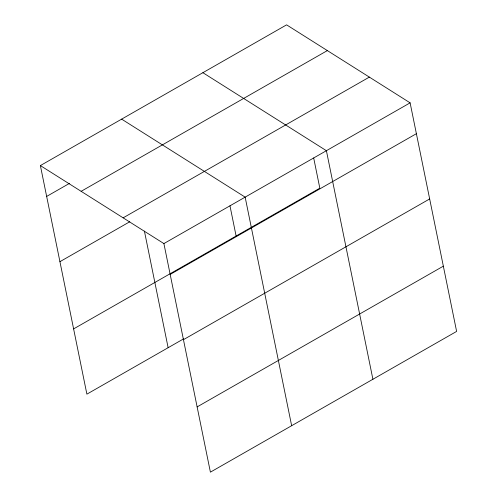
<?xml version="1.0" encoding="UTF-8"?>
<svg xmlns="http://www.w3.org/2000/svg" width="497" height="497" viewBox="0 0 497 497"><rect width="100%" height="100%" fill="white"/><g stroke="black" fill="none" stroke-linecap="round" stroke-linejoin="round"><path stroke-width="0.75" d="M40.381 165.582L286.595 24.85L410.112 102.848L456.619 331.418L210.405 472.15L163.898 243.58L40.381 165.582L86.888 394.152L183.579 338.879M46.662 196.421L69.487 183.374M81.141 191.32L327.355 50.588M123.138 217.841L369.352 77.11M59.932 261.671L129.767 221.755M163.898 243.58L410.112 102.848M73.612 328.902L319.826 188.17L313.682 157.959M170.173 274.425L416.387 133.693M183.449 339.675L429.663 198.943M197.129 406.9L443.343 266.168M202.888 72.699L326.399 150.697L372.905 379.267M121.635 119.137L245.151 197.141L291.652 425.712M229.968 205.801L236.112 236.019M144.41 231.093L168.135 347.707"/></g></svg>
